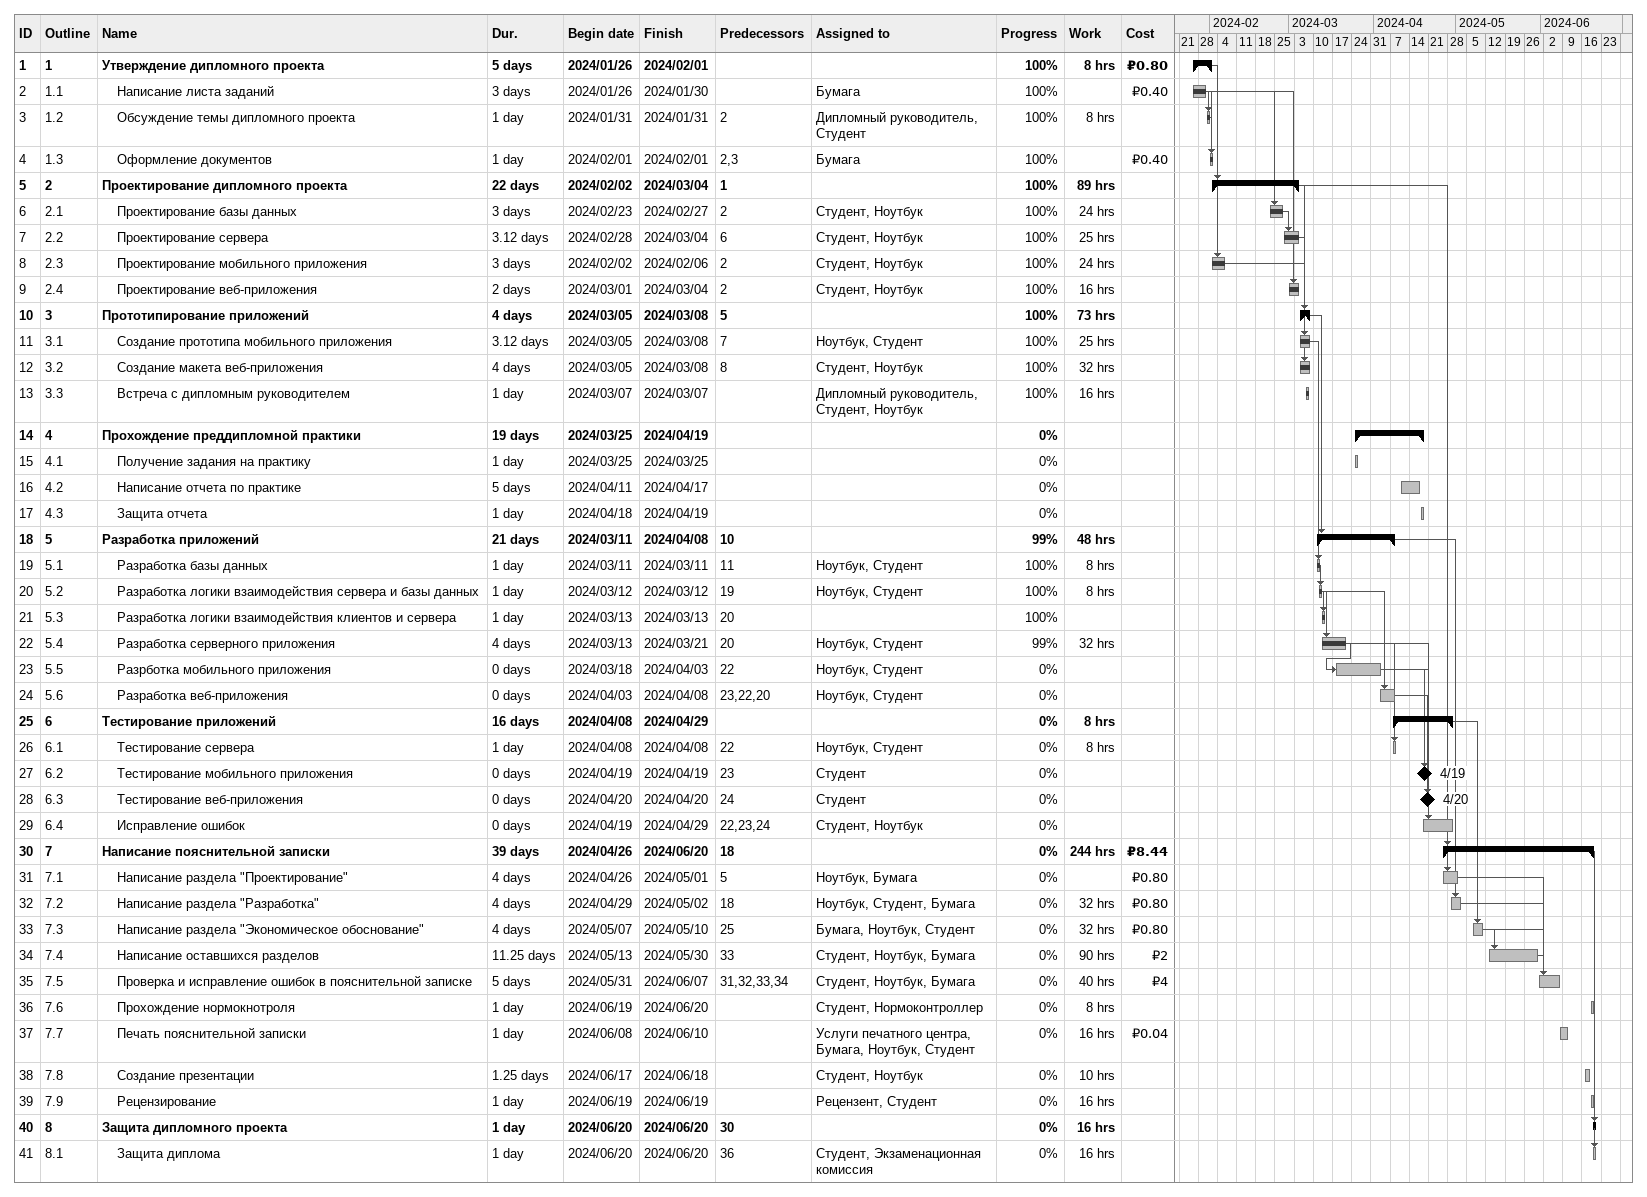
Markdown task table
| ID | WBS | Task | Duration | Start | Finish | Predecessors | Resources | % complete | Work (h) | Cost (₽) |
|---|---|---|---|---|---|---|---|---|---|---|
| 1 | 1 | **Утверждение дипломного проекта** | 5d | 2024-01-26 | 2024-02-01 |  |  | 100 | 8 | 0.80 |
| 2 | 1.1 | Написание листа заданий | 3d | 2024-01-26 | 2024-01-30 |  | Бумага | 100 |  | 0.40 |
| 3 | 1.2 | Обсуждение темы дипломного проекта | 1d | 2024-01-31 | 2024-01-31 | 2 | Дипломный руководитель, Студент | 100 | 8 |  |
| 4 | 1.3 | Оформление документов | 1d | 2024-02-01 | 2024-02-01 | 2, 3 | Бумага | 100 |  | 0.40 |
| 5 | 2 | **Проектирование дипломного проекта** | 22d | 2024-02-02 | 2024-03-04 | 1 |  | 100 | 89 |  |
| 6 | 2.1 | Проектирование базы данных | 3d | 2024-02-23 | 2024-02-27 | 2 | Студент, Ноутбук | 100 | 24 |  |
| 7 | 2.2 | Проектирование сервера | 3.12d | 2024-02-28 | 2024-03-04 | 6 | Студент, Ноутбук | 100 | 25 |  |
| 8 | 2.3 | Проектирование мобильного приложения | 3d | 2024-02-02 | 2024-02-06 | 2 | Студент, Ноутбук | 100 | 24 |  |
| 9 | 2.4 | Проектирование веб-приложения | 2d | 2024-03-01 | 2024-03-04 | 2 | Студент, Ноутбук | 100 | 16 |  |
| 10 | 3 | **Прототипирование приложений** | 4d | 2024-03-05 | 2024-03-08 | 5 |  | 100 | 73 |  |
| 11 | 3.1 | Создание прототипа мобильного приложения | 3.12d | 2024-03-05 | 2024-03-08 | 7 | Ноутбук, Студент | 100 | 25 |  |
| 12 | 3.2 | Создание макета веб-приложения | 4d | 2024-03-05 | 2024-03-08 | 8 | Студент, Ноутбук | 100 | 32 |  |
| 13 | 3.3 | Встреча с дипломным руководителем | 1d | 2024-03-07 | 2024-03-07 |  | Дипломный руководитель, Студент, Ноутбук | 100 | 16 |  |
| 14 | 4 | **Прохождение преддипломной практики** | 19d | 2024-03-25 | 2024-04-19 |  |  | 0 |  |  |
| 15 | 4.1 | Получение задания на практику | 1d | 2024-03-25 | 2024-03-25 |  |  | 0 |  |  |
| 16 | 4.2 | Написание отчета по практике | 5d | 2024-04-11 | 2024-04-17 |  |  | 0 |  |  |
| 17 | 4.3 | Защита отчета | 1d | 2024-04-18 | 2024-04-19 |  |  | 0 |  |  |
| 18 | 5 | **Разработка приложений** | 21d | 2024-03-11 | 2024-04-08 | 10 |  | 99 | 48 |  |
| 19 | 5.1 | Разработка базы данных | 1d | 2024-03-11 | 2024-03-11 | 11 | Ноутбук, Студент | 100 | 8 |  |
| 20 | 5.2 | Разработка логики взаимодействия сервера и базы данных | 1d | 2024-03-12 | 2024-03-12 | 19 | Ноутбук, Студент | 100 | 8 |  |
| 21 | 5.3 | Разработка логики взаимодействия клиентов и сервера | 1d | 2024-03-13 | 2024-03-13 | 20 |  | 100 |  |  |
| 22 | 5.4 | Разработка серверного приложения | 4d | 2024-03-13 | 2024-03-21 | 20 | Ноутбук, Студент | 99 | 32 |  |
| 23 | 5.5 | Разрботка мобильного приложения | 0d | 2024-03-18 | 2024-04-03 | 22 | Ноутбук, Студент | 0 |  |  |
| 24 | 5.6 | Разработка веб-приложения | 0d | 2024-04-03 | 2024-04-08 | 23, 22, 20 | Ноутбук, Студент | 0 |  |  |
| 25 | 6 | **Тестирование приложений** | 16d | 2024-04-08 | 2024-04-29 |  |  | 0 | 8 |  |
| 26 | 6.1 | Тестирование сервера | 1d | 2024-04-08 | 2024-04-08 | 22 | Ноутбук, Студент | 0 | 8 |  |
| 27 | 6.2 | Тестирование мобильного приложения | 0d | 2024-04-19 | 2024-04-19 | 23 | Студент | 0 |  |  |
| 28 | 6.3 | Тестирование веб-приложения | 0d | 2024-04-20 | 2024-04-20 | 24 | Студент | 0 |  |  |
| 29 | 6.4 | Исправление ошибок | 0d | 2024-04-19 | 2024-04-29 | 22, 23, 24 | Студент, Ноутбук | 0 |  |  |
| 30 | 7 | **Написание пояснительной записки** | 39d | 2024-04-26 | 2024-06-20 | 18 |  | 0 | 244 | 8.44 |
| 31 | 7.1 | Написание раздела "Проектирование" | 4d | 2024-04-26 | 2024-05-01 | 5 | Ноутбук, Бумага | 0 |  | 0.80 |
| 32 | 7.2 | Написание раздела "Разработка" | 4d | 2024-04-29 | 2024-05-02 | 18 | Ноутбук, Студент, Бумага | 0 | 32 | 0.80 |
| 33 | 7.3 | Написание раздела "Экономическое обоснование" | 4d | 2024-05-07 | 2024-05-10 | 25 | Бумага, Ноутбук, Студент | 0 | 32 | 0.80 |
| 34 | 7.4 | Написание оставшихся разделов | 11.25d | 2024-05-13 | 2024-05-30 | 33 | Студент, Ноутбук, Бумага | 0 | 90 | 2 |
| 35 | 7.5 | Проверка и исправление ошибок в пояснительной записке | 5d | 2024-05-31 | 2024-06-07 | 31, 32, 33, 34 | Студент, Ноутбук, Бумага | 0 | 40 | 4 |
| 36 | 7.6 | Прохождение нормокнотроля | 1d | 2024-06-19 | 2024-06-20 |  | Студент, Нормоконтроллер | 0 | 8 |  |
| 37 | 7.7 | Печать пояснительной записки | 1d | 2024-06-08 | 2024-06-10 |  | Услуги печатного центра, Бумага, Ноутбук, Студент | 0 | 16 | 0.04 |
| 38 | 7.8 | Создание презентации | 1.25d | 2024-06-17 | 2024-06-18 |  | Студент, Ноутбук | 0 | 10 |  |
| 39 | 7.9 | Рецензирование | 1d | 2024-06-19 | 2024-06-19 |  | Рецензент, Студент | 0 | 16 |  |
| 40 | 8 | **Защита дипломного проекта** | 1d | 2024-06-20 | 2024-06-20 | 30 |  | 0 | 16 |  |
| 41 | 8.1 | Защита диплома | 1d | 2024-06-20 | 2024-06-20 | 36 | Студент, Экзаменационная комиссия | 0 | 16 |  |
